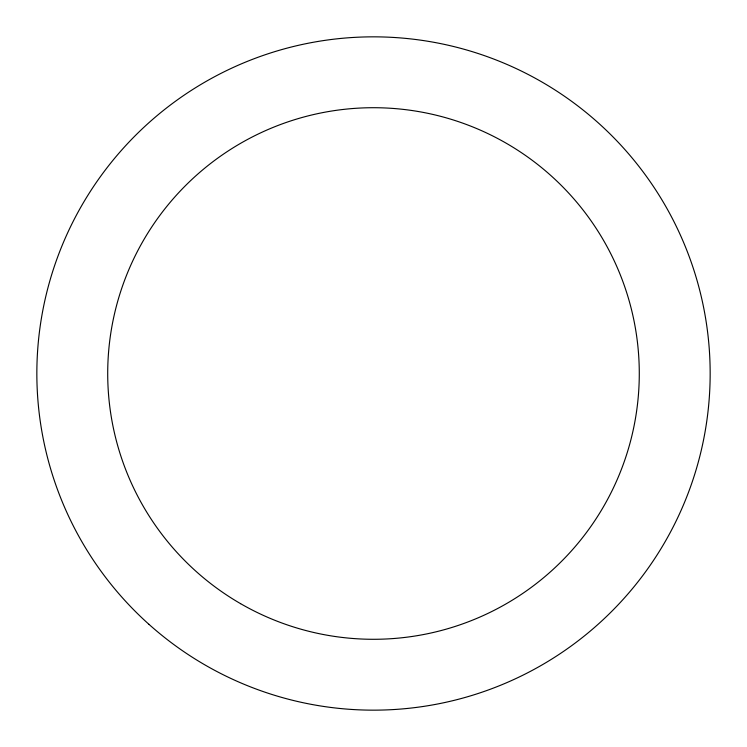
<?xml version="1.0" encoding="UTF-8"?>
<svg xmlns="http://www.w3.org/2000/svg" width="747" height="747" viewBox="0 0 747 747"><rect width="100%" height="100%" fill="white"/><g stroke="black" fill="none" stroke-linecap="round" stroke-linejoin="round"><path stroke-width="1.12" d="M148.942 624.324A336.664 336.664 0 0 0 703.002 442.56A336.664 336.664 0 0 0 268.556 53.616A336.664 336.664 0 0 0 148.942 624.324M240.609 603.679A265.783 265.783 0 0 0 639.283 373.5A265.783 265.783 0 0 0 240.609 143.321A265.783 265.783 0 0 0 240.609 603.679"/></g></svg>
